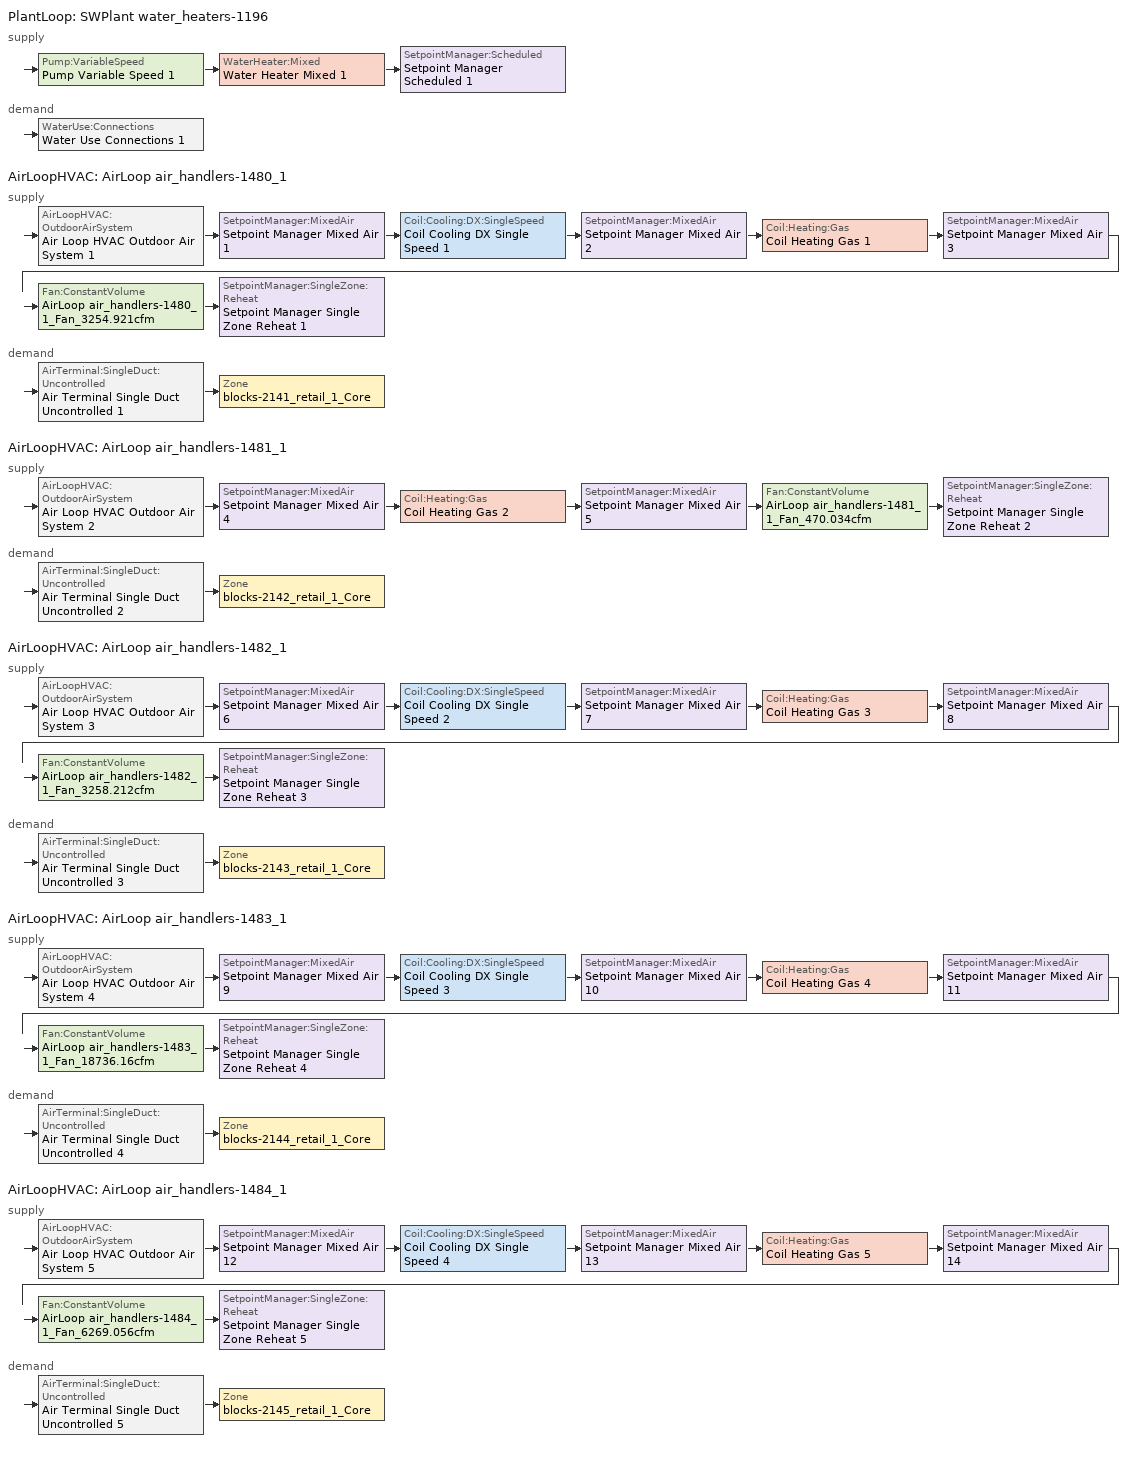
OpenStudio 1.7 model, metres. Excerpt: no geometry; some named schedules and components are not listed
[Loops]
PlantLoop 'SWPlant water_heaters-1196'
 supply: Pump:VariableSpeed 'Pump Variable Speed 1' > WaterHeater:Mixed 'Water Heater Mixed 1' > SetpointManager:Scheduled 'Setpoint Manager Scheduled 1'
 demand: WaterUse:Connections 'Water Use Connections 1'
AirLoopHVAC 'AirLoop air_handlers-1480_1'
 supply: AirLoopHVAC:OutdoorAirSystem 'Air Loop HVAC Outdoor Air System 1' > SetpointManager:MixedAir 'Setpoint Manager Mixed Air 1' > Coil:Cooling:DX:SingleSpeed 'Coil Cooling DX Single Speed 1' > SetpointManager:MixedAir 'Setpoint Manager Mixed Air 2' > Coil:Heating:Gas 'Coil Heating Gas 1' > SetpointManager:MixedAir 'Setpoint Manager Mixed Air 3' > Fan:ConstantVolume 'AirLoop air_handlers-1480_1_Fan_3254.921cfm' > SetpointManager:SingleZone:Reheat 'Setpoint Manager Single Zone Reheat 1'
 demand: AirTerminal:SingleDuct:Uncontrolled 'Air Terminal Single Duct Uncontrolled 1' > Zone 'blocks-2141_retail_1_Core'
AirLoopHVAC 'AirLoop air_handlers-1481_1'
 supply: AirLoopHVAC:OutdoorAirSystem 'Air Loop HVAC Outdoor Air System 2' > SetpointManager:MixedAir 'Setpoint Manager Mixed Air 4' > Coil:Heating:Gas 'Coil Heating Gas 2' > SetpointManager:MixedAir 'Setpoint Manager Mixed Air 5' > Fan:ConstantVolume 'AirLoop air_handlers-1481_1_Fan_470.034cfm' > SetpointManager:SingleZone:Reheat 'Setpoint Manager Single Zone Reheat 2'
 demand: AirTerminal:SingleDuct:Uncontrolled 'Air Terminal Single Duct Uncontrolled 2' > Zone 'blocks-2142_retail_1_Core'
AirLoopHVAC 'AirLoop air_handlers-1482_1'
 supply: AirLoopHVAC:OutdoorAirSystem 'Air Loop HVAC Outdoor Air System 3' > SetpointManager:MixedAir 'Setpoint Manager Mixed Air 6' > Coil:Cooling:DX:SingleSpeed 'Coil Cooling DX Single Speed 2' > SetpointManager:MixedAir 'Setpoint Manager Mixed Air 7' > Coil:Heating:Gas 'Coil Heating Gas 3' > SetpointManager:MixedAir 'Setpoint Manager Mixed Air 8' > Fan:ConstantVolume 'AirLoop air_handlers-1482_1_Fan_3258.212cfm' > SetpointManager:SingleZone:Reheat 'Setpoint Manager Single Zone Reheat 3'
 demand: AirTerminal:SingleDuct:Uncontrolled 'Air Terminal Single Duct Uncontrolled 3' > Zone 'blocks-2143_retail_1_Core'
AirLoopHVAC 'AirLoop air_handlers-1483_1'
 supply: AirLoopHVAC:OutdoorAirSystem 'Air Loop HVAC Outdoor Air System 4' > SetpointManager:MixedAir 'Setpoint Manager Mixed Air 9' > Coil:Cooling:DX:SingleSpeed 'Coil Cooling DX Single Speed 3' > SetpointManager:MixedAir 'Setpoint Manager Mixed Air 10' > Coil:Heating:Gas 'Coil Heating Gas 4' > SetpointManager:MixedAir 'Setpoint Manager Mixed Air 11' > Fan:ConstantVolume 'AirLoop air_handlers-1483_1_Fan_18736.16cfm' > SetpointManager:SingleZone:Reheat 'Setpoint Manager Single Zone Reheat 4'
 demand: AirTerminal:SingleDuct:Uncontrolled 'Air Terminal Single Duct Uncontrolled 4' > Zone 'blocks-2144_retail_1_Core'
AirLoopHVAC 'AirLoop air_handlers-1484_1'
 supply: AirLoopHVAC:OutdoorAirSystem 'Air Loop HVAC Outdoor Air System 5' > SetpointManager:MixedAir 'Setpoint Manager Mixed Air 12' > Coil:Cooling:DX:SingleSpeed 'Coil Cooling DX Single Speed 4' > SetpointManager:MixedAir 'Setpoint Manager Mixed Air 13' > Coil:Heating:Gas 'Coil Heating Gas 5' > SetpointManager:MixedAir 'Setpoint Manager Mixed Air 14' > Fan:ConstantVolume 'AirLoop air_handlers-1484_1_Fan_6269.056cfm' > SetpointManager:SingleZone:Reheat 'Setpoint Manager Single Zone Reheat 5'
 demand: AirTerminal:SingleDuct:Uncontrolled 'Air Terminal Single Duct Uncontrolled 5' > Zone 'blocks-2145_retail_1_Core'
[PlantLoop]
SWPlant water_heaters-1196: Plant Loop Volume {m3}=Autocalculate
[Sizing:Plant]
SWPlant water_heaters-1196: Loop Type=Heating; Design Loop Exit Temperature {C}=60; Loop Design Temperature Difference {deltaC}=5
[Pump:VariableSpeed]
Pump Variable Speed 1: Coefficient 1 of the Part Load Performance Curve=0; Coefficient 2 of the Part Load Performance Curve=3.2485; Coefficient 3 of the Part Load Performance Curve=-4.7443; Coefficient 4 of the Part Load Performance Curve=2.5294; Pump Control Type=Intermittent
[WaterHeater:Mixed]
Water Heater Mixed 1: Tank Volume {m3}=0.151418; Setpoint Temperature Schedule=Water Heater Setpoint Temperature Schedule; Deadband Temperature Difference {deltaC}=2; Maximum Temperature Limit {C}=82.22; Heater Control Type=Cycle; Heater Maximum Capacity {W}=845000; Heater Fuel Type=NaturalGas; Heater Thermal Efficiency=0.8; Off Cycle Parasitic Fuel Consumption Rate {W}=20; Off Cycle Parasitic Fuel Type=NaturalGas; Off Cycle Parasitic Heat Fraction to Tank=0.8; On Cycle Parasitic Fuel Type=NaturalGas; Ambient Temperature Indicator=ThermalZone; Ambient Temperature Thermal Zone=blocks-2145_retail_1_Core; Off Cycle Loss Coefficient to Ambient Temperature {W/K}=6; On Cycle Loss Coefficient to Ambient Temperature {W/K}=6; Use Side Effectiveness=1; Source Side Effectiveness=1; Use Side Design Flow Rate {m3/s}=autosize; Source Side Design Flow Rate {m3/s}=autosize; Indirect Water Heating Recovery Time {hr}=1.5
[SetpointManager:Scheduled]
Setpoint Manager Scheduled 1: Control Variable=Temperature; Schedule=Water Heater Setpoint Temperature Schedule
[WaterUse:Connections]
Water Use Connections 1: Water Use Equipment Name 1=Water Use Equipment 1; Water Use Equipment Name 2=Water Use Equipment 2; Water Use Equipment Name 3=Water Use Equipment 3; Water Use Equipment Name 4=Water Use Equipment 4; Water Use Equipment Name 5=Water Use Equipment 5
[Sizing:Zone] Zone Cooling Design Supply Air Temperature {C}=14; Zone Heating Design Supply Air Temperature {C}=40; Zone Cooling Design Supply Air Humidity Ratio {kg-H2O/kg-air}=0.0085; Zone Heating Design Supply Air Humidity Ratio {kg-H2O/kg-air}=0.008; Cooling Design Air Flow Method=DesignDay; Heating Design Air Flow Method=DesignDay
blocks-2141_retail_1_Core; blocks-2142_retail_1_Core; blocks-2143_retail_1_Core; blocks-2144_retail_1_Core; blocks-2145_retail_1_Core
[Zone equipment]
blocks-2141_retail_1_Core: Air Terminal Single Duct Uncontrolled 1
blocks-2142_retail_1_Core: Air Terminal Single Duct Uncontrolled 2
blocks-2143_retail_1_Core: Air Terminal Single Duct Uncontrolled 3
blocks-2144_retail_1_Core: Air Terminal Single Duct Uncontrolled 4
blocks-2145_retail_1_Core: Air Terminal Single Duct Uncontrolled 5
[AirLoopHVAC] Design Supply Air Flow Rate {m3/s}=AutoSize
AirLoop air_handlers-1480_1; AirLoop air_handlers-1481_1; AirLoop air_handlers-1482_1; AirLoop air_handlers-1483_1; AirLoop air_handlers-1484_1
[Sizing:System] Type of Load to Size On=Sensible; Design Outdoor Air Flow Rate {m3/s}=Autosize; Minimum System Air Flow Ratio=1; Preheat Design Temperature {C}=7; Preheat Design Humidity Ratio {kg-H2O/kg-Air}=0.008; Precool Design Temperature {C}=12.8; Precool Design Humidity Ratio {kg-H2O/kg-Air}=0.008; Central Cooling Design Supply Air Temperature {C}=12.8; Central Heating Design Supply Air Temperature {C}=40; Sizing Option=NonCoincident; 100% Outdoor Air in Cooling=No; 100% Outdoor Air in Heating=No; Central Cooling Design Supply Air Humidity Ratio {kg-H2O/kg-Air}=0.0085; Central Heating Design Supply Air Humidity Ratio {kg-H2O/kg-Air}=0.008; Cooling Design Air Flow Method=DesignDay; Cooling Design Air Flow Rate {m3/s}=0; Heating Design Air Flow Method=DesignDay; Heating Design Air Flow Rate {m3/s}=0; System Outdoor Air Method=ZoneSum
AirLoop air_handlers-1480_1; AirLoop air_handlers-1481_1; AirLoop air_handlers-1482_1; AirLoop air_handlers-1483_1; AirLoop air_handlers-1484_1
[Controller:OutdoorAir] Minimum Outdoor Air Flow Rate {m3/s}=Autosize; Maximum Outdoor Air Flow Rate {m3/s}=Autosize; Economizer Control Type=NoEconomizer; Economizer Control Action Type=ModulateFlow; Economizer Maximum Limit Dry-Bulb Temperature {C}=28; Economizer Maximum Limit Enthalpy {J/kg}=64000; Economizer Minimum Limit Dry-Bulb Temperature {C}=-100; Lockout Type=NoLockout; Minimum Limit Type=FixedMinimum; High Humidity Control=No; Heat Recovery Bypass Control Type=BypassWhenOAFlowGreaterThanMinimum
Name | Controller Mechanical Ventilation
Controller Outdoor Air 1 | Controller Mechanical Ventilation 1
Controller Outdoor Air 2 | Controller Mechanical Ventilation 2
Controller Outdoor Air 3 | Controller Mechanical Ventilation 3
Controller Outdoor Air 4 | Controller Mechanical Ventilation 4
Controller Outdoor Air 5 | Controller Mechanical Ventilation 5
[Controller:MechanicalVentilation] Availability Schedule=Always On Discrete; System Outdoor Air Method=ZoneSum
Controller Mechanical Ventilation 1; Controller Mechanical Ventilation 2; Controller Mechanical Ventilation 3; Controller Mechanical Ventilation 4; Controller Mechanical Ventilation 5
[AirLoopHVAC:OutdoorAirSystem]
Name | Controller
Air Loop HVAC Outdoor Air System 1 | Controller Outdoor Air 1
Air Loop HVAC Outdoor Air System 2 | Controller Outdoor Air 2
Air Loop HVAC Outdoor Air System 3 | Controller Outdoor Air 3
Air Loop HVAC Outdoor Air System 4 | Controller Outdoor Air 4
Air Loop HVAC Outdoor Air System 5 | Controller Outdoor Air 5
[Coil:Cooling:DX:SingleSpeed] Availability Schedule=Always_On; Rated Total Cooling Capacity {W}=autosize; Rated Sensible Heat Ratio=autosize; Rated COP {W/W}=3.5; Rated Air Flow Rate {m3/s}=autosize; Rated Evaporator Fan Power Per Volume Flow Rate {W/(m3/s)}=773.3; Condenser Type=AirCooled; Evaporative Condenser Effectiveness=0; Evaporative Condenser Air Flow Rate {m3/s}=Autosize; Evaporative Condenser Pump Rated Power Consumption {W}=Autosize; Crankcase Heater Capacity {W}=0; Maximum Outdoor Dry-Bulb Temperature for Crankcase Heater Operation {C}=0; Basin Heater Capacity {W/K}=0; Basin Heater Setpoint Temperature {C}=10
Name | Total Cooling Capacity Function of Temperature Curve | Total Cooling Capacity Function of Flow Fraction Curve | Energy Input Ratio Function of Temperature Curve | Energy Input Ratio Function of Flow Fraction Curve | Part Load Fraction Correlation Curve
Coil Cooling DX Single Speed 1 | Curve Biquadratic 1 | Curve Quadratic 1 | Curve Biquadratic 2 | Curve Quadratic 2 | Curve Quadratic 3
Coil Cooling DX Single Speed 2 | Curve Biquadratic 3 | Curve Quadratic 4 | Curve Biquadratic 4 | Curve Quadratic 5 | Curve Quadratic 6
Coil Cooling DX Single Speed 3 | Curve Biquadratic 5 | Curve Quadratic 7 | Curve Biquadratic 6 | Curve Quadratic 8 | Curve Quadratic 9
Coil Cooling DX Single Speed 4 | Curve Biquadratic 7 | Curve Quadratic 10 | Curve Biquadratic 8 | Curve Quadratic 11 | Curve Quadratic 12
[Coil:Heating:Gas] Availability Schedule=Always_On; Gas Burner Efficiency=0.8; Nominal Capacity {W}=AutoSize; Parasitic Electric Load {W}=0; Parasitic Gas Load {W}=0
Coil Heating Gas 1; Coil Heating Gas 2; Coil Heating Gas 3; Coil Heating Gas 4; Coil Heating Gas 5
[Fan:ConstantVolume] Availability Schedule=PNNL_Asset_Rating_Retail_Hvac_Schedule; Maximum Flow Rate {m3/s}=AutoSize
Name | Fan Efficiency | Pressure Rise {Pa} | Motor Efficiency
AirLoop air_handlers-1480_1_Fan_3254.921cfm | 0.725 | 622.71 | 0.806427
AirLoop air_handlers-1481_1_Fan_470.034cfm | 0.65 | 622.71 | 0.74256
AirLoop air_handlers-1482_1_Fan_3258.212cfm | 0.725 | 622.71 | 0.80646
AirLoop air_handlers-1483_1_Fan_18736.16cfm | 0.725 | 1018.75 | 0.862883
AirLoop air_handlers-1484_1_Fan_6269.056cfm | 0.725 | 622.71 | 0.827569
[SetpointManager:SingleZone:Reheat] Minimum Supply Air Temperature {C}=12.8; Maximum Supply Air Temperature {C}=40
Name | Control Zone
Setpoint Manager Single Zone Reheat 1 | blocks-2141_retail_1_Core
Setpoint Manager Single Zone Reheat 2 | blocks-2142_retail_1_Core
Setpoint Manager Single Zone Reheat 3 | blocks-2143_retail_1_Core
Setpoint Manager Single Zone Reheat 4 | blocks-2144_retail_1_Core
Setpoint Manager Single Zone Reheat 5 | blocks-2145_retail_1_Core
[AirTerminal:SingleDuct:Uncontrolled] Availability Schedule=Always_On; Maximum Air Flow Rate {m3/s}=AutoSize
Air Terminal Single Duct Uncontrolled 1; Air Terminal Single Duct Uncontrolled 2; Air Terminal Single Duct Uncontrolled 3; Air Terminal Single Duct Uncontrolled 4; Air Terminal Single Duct Uncontrolled 5
[WaterUse:Equipment]
Name | Water Use Equipment Definition | Space | Flow Rate Fraction Schedule
Water Use Equipment 1 | Water Use Equipment Definition 2 | blocks-2141_retail_1_Core Space | WaterEquipment_FlowRateFractionSchedule
Water Use Equipment 2 | Water Use Equipment Definition 4 | blocks-2142_retail_1_Core Space | WaterEquipment_FlowRateFractionSchedule 1
Water Use Equipment 3 | Water Use Equipment Definition 6 | blocks-2143_retail_1_Core Space | WaterEquipment_FlowRateFractionSchedule 2
Water Use Equipment 4 | Water Use Equipment Definition 8 | blocks-2144_retail_1_Core Space | WaterEquipment_FlowRateFractionSchedule 3
Water Use Equipment 5 | Water Use Equipment Definition 10 | blocks-2145_retail_1_Core Space | WaterEquipment_FlowRateFractionSchedule 4
[WaterUse:Equipment:Definition]
Name | Peak Flow Rate {m3/s}
Water Use Equipment Definition 2 | 2.68543e-06
Water Use Equipment Definition 4 | 4.23158e-07
Water Use Equipment Definition 6 | 2.68868e-06
Water Use Equipment Definition 8 | 2.78112e-05
Water Use Equipment Definition 10 | 6.37341e-06
[Schedule:Ruleset]
Name | Default Day Schedule | Summer Design Day Schedule | Winter Design Day Schedule
Always_On | Always_On_Default | Always_On_Summer_Design_Day | Always_On_Winter_Design_Day
PNNL_Asset_Rating_Retail_Hvac_Schedule | PNNL_Asset_Rating_Retail_Hvac_Schedule_Week_Day | PNNL_Asset_Rating_Retail_Hvac_Schedule_Summer_Design_Day | PNNL_Asset_Rating_Retail_Hvac_Schedule_Winter_Design_Day
WaterEquipment_FlowRateFractionSchedule | PNNL_Asset_Rating_Retail_Service_Water_Heating_Schedule_Week_Day | PNNL_Asset_Rating_Retail_Service_Water_Heating_Schedule_Summer_Design_Day | PNNL_Asset_Rating_Retail_Service_Water_Heating_Schedule_Winter_Design_Day
WaterEquipment_FlowRateFractionSchedule 1 | PNNL_Asset_Rating_Retail_Service_Water_Heating_Schedule_Week_Day 2 | PNNL_Asset_Rating_Retail_Service_Water_Heating_Schedule_Summer_Design_Day 2 | PNNL_Asset_Rating_Retail_Service_Water_Heating_Schedule_Winter_Design_Day 2
WaterEquipment_FlowRateFractionSchedule 2 | PNNL_Asset_Rating_Retail_Service_Water_Heating_Schedule_Week_Day 3 | PNNL_Asset_Rating_Retail_Service_Water_Heating_Schedule_Summer_Design_Day 3 | PNNL_Asset_Rating_Retail_Service_Water_Heating_Schedule_Winter_Design_Day 3
WaterEquipment_FlowRateFractionSchedule 3 | PNNL_Asset_Rating_Retail_Service_Water_Heating_Schedule_Week_Day 4 | PNNL_Asset_Rating_Retail_Service_Water_Heating_Schedule_Summer_Design_Day 4 | PNNL_Asset_Rating_Retail_Service_Water_Heating_Schedule_Winter_Design_Day 4
WaterEquipment_FlowRateFractionSchedule 4 | PNNL_Asset_Rating_Retail_Service_Water_Heating_Schedule_Week_Day 5 | PNNL_Asset_Rating_Retail_Service_Water_Heating_Schedule_Summer_Design_Day 5 | PNNL_Asset_Rating_Retail_Service_Water_Heating_Schedule_Winter_Design_Day 5
[Schedule:Day]
Always_On_Default; Always_On_Winter_Design_Day; Always_On_Summer_Design_Day: 24, 0, 1
PNNL_Asset_Rating_Retail_Hvac_Schedule_Week_Day; PNNL_Asset_Rating_Retail_Hvac_Schedule_Summer_Design_Day: 1, 0, 0, 2, 0, 0, 3, 0, 0, 4, 0, 0, 5, 0, 0, 6, 0, 0, 7, 0, 1, 8, 0, 1, 9, 0, 1, 10, 0, 1, 11, 0, 1, 12, 0, 1, 13, 0, 1, 14, 0, 1, 15, 0, 1, 16, 0, 1, 17, 0, 1, 18, 0, 1, 19, 0, 1, 20, 0, 1, 21, 0, 1, 22, 0, 0, 23, 0, 0, 24, 0, 0
PNNL_Asset_Rating_Retail_Hvac_Schedule_Winter_Design_Day; PNNL_Asset_Rating_Retail_Hvac_Schedule_Saturday: 1, 0, 0, 2, 0, 0, 3, 0, 0, 4, 0, 0, 5, 0, 0, 6, 0, 0, 7, 0, 1, 8, 0, 1, 9, 0, 1, 10, 0, 1, 11, 0, 1, 12, 0, 1, 13, 0, 1, 14, 0, 1, 15, 0, 1, 16, 0, 1, 17, 0, 1, 18, 0, 1, 19, 0, 1, 20, 0, 1, 21, 0, 1, 22, 0, 1, 23, 0, 0, 24, 0, 0
PNNL_Asset_Rating_Retail_Hvac_Schedule_Sunday: 1, 0, 0, 2, 0, 0, 3, 0, 0, 4, 0, 0, 5, 0, 0, 6, 0, 0, 7, 0, 1, 8, 0, 1, 9, 0, 1, 10, 0, 1, 11, 0, 1, 12, 0, 1, 13, 0, 1, 14, 0, 1, 15, 0, 1, 16, 0, 1, 17, 0, 1, 18, 0, 1, 19, 0, 1, 20, 0, 0, 21, 0, 0, 22, 0, 0, 23, 0, 0, 24, 0, 0
PNNL_Asset_Rating_Retail_Service_Water_Heating_Schedule_Week_Day; PNNL_Asset_Rating_Retail_Service_Water_Heating_Schedule_Summer_Design_Day; PNNL_Asset_Rating_Retail_Service_Water_Heating_Schedule_Week_Day 2; PNNL_Asset_Rating_Retail_Service_Water_Heating_Schedule_Summer_Design_Day 2; PNNL_Asset_Rating_Retail_Service_Water_Heating_Schedule_Week_Day 3; PNNL_Asset_Rating_Retail_Service_Water_Heating_Schedule_Summer_Design_Day 3; PNNL_Asset_Rating_Retail_Service_Water_Heating_Schedule_Week_Day 4; PNNL_Asset_Rating_Retail_Service_Water_Heating_Schedule_Summer_Design_Day 4; PNNL_Asset_Rating_Retail_Service_Water_Heating_Schedule_Week_Day 5; PNNL_Asset_Rating_Retail_Service_Water_Heating_Schedule_Summer_Design_Day 5: 1, 0, 0, 2, 0, 0, 3, 0, 0, 4, 0, 0, 5, 0, 0, 6, 0, 0, 7, 0, 0, 8, 0, 0.15, 9, 0, 0.23, 10, 0, 0.32, 11, 0, 0.41, 12, 0, 0.57, 13, 0, 0.62, 14, 0, 0.61, 15, 0, 0.5, 16, 0, 0.45, 17, 0, 0.46, 18, 0, 0.47, 19, 0, 0.42, 20, 0, 0.34, 21, 0, 0.33, 22, 0, 0, 23, 0, 0, 24, 0, 0
PNNL_Asset_Rating_Retail_Service_Water_Heating_Schedule_Winter_Design_Day; PNNL_Asset_Rating_Retail_Service_Water_Heating_Schedule_Saturday; PNNL_Asset_Rating_Retail_Service_Water_Heating_Schedule_Winter_Design_Day 2; PNNL_Asset_Rating_Retail_Service_Water_Heating_Schedule_Saturday 2; PNNL_Asset_Rating_Retail_Service_Water_Heating_Schedule_Winter_Design_Day 3; PNNL_Asset_Rating_Retail_Service_Water_Heating_Schedule_Saturday 3; PNNL_Asset_Rating_Retail_Service_Water_Heating_Schedule_Winter_Design_Day 4; PNNL_Asset_Rating_Retail_Service_Water_Heating_Schedule_Saturday 4; PNNL_Asset_Rating_Retail_Service_Water_Heating_Schedule_Winter_Design_Day 5: 1, 0, 0, 2, 0, 0, 3, 0, 0, 4, 0, 0, 5, 0, 0, 6, 0, 0, 7, 0, 0, 8, 0, 0.2, 9, 0, 0.24, 10, 0, 0.27, 11, 0, 0.42, 12, 0, 0.54, 13, 0, 0.59, 14, 0, 0.6, 15, 0, 0.49, 16, 0, 0.48, 17, 0, 0.47, 18, 0, 0.46, 19, 0, 0.44, 20, 0, 0.36, 21, 0, 0.29, 22, 0, 0.22, 23, 0, 0, 24, 0, 0
PNNL_Asset_Rating_Retail_Service_Water_Heating_Schedule_Sunday; PNNL_Asset_Rating_Retail_Service_Water_Heating_Schedule_Sunday 2; PNNL_Asset_Rating_Retail_Service_Water_Heating_Schedule_Sunday 3; PNNL_Asset_Rating_Retail_Service_Water_Heating_Schedule_Sunday 4; PNNL_Asset_Rating_Retail_Service_Water_Heating_Schedule_Sunday 5: 1, 0, 0, 2, 0, 0, 3, 0, 0, 4, 0, 0, 5, 0, 0, 6, 0, 0, 7, 0, 0, 8, 0, 0, 9, 0, 0, 10, 0, 0.14, 11, 0, 0.29, 12, 0, 0.31, 13, 0, 0.36, 14, 0, 0.36, 15, 0, 0.34, 16, 0, 0.35, 17, 0, 0.37, 18, 0, 0.34, 19, 0, 0.25, 20, 0, 0, 21, 0, 0, 22, 0, 0, 23, 0, 0, 24, 0, 0
[Schedule:Rule]
Name | Schedule Ruleset | Rule Order | Day Schedule | Apply Sunday | Apply Saturday
PNNL_Asset_Rating_Retail_Hvac_Schedule_Sunday_Rule | PNNL_Asset_Rating_Retail_Hvac_Schedule | 0 | PNNL_Asset_Rating_Retail_Hvac_Schedule_Sunday | Yes
PNNL_Asset_Rating_Retail_Hvac_Schedule_Saturday_Rule | PNNL_Asset_Rating_Retail_Hvac_Schedule | 1 | PNNL_Asset_Rating_Retail_Hvac_Schedule_Saturday |  | Yes
PNNL_Asset_Rating_Retail_Service_Water_Heating_Schedule_Sunday_Rule | WaterEquipment_FlowRateFractionSchedule | 0 | PNNL_Asset_Rating_Retail_Service_Water_Heating_Schedule_Sunday | Yes
PNNL_Asset_Rating_Retail_Service_Water_Heating_Schedule_Saturday_Rule | WaterEquipment_FlowRateFractionSchedule | 1 | PNNL_Asset_Rating_Retail_Service_Water_Heating_Schedule_Saturday |  | Yes
PNNL_Asset_Rating_Retail_Service_Water_Heating_Schedule_Sunday_Rule 2 | WaterEquipment_FlowRateFractionSchedule 1 | 0 | PNNL_Asset_Rating_Retail_Service_Water_Heating_Schedule_Sunday 2 | Yes
PNNL_Asset_Rating_Retail_Service_Water_Heating_Schedule_Saturday_Rule 2 | WaterEquipment_FlowRateFractionSchedule 1 | 1 | PNNL_Asset_Rating_Retail_Service_Water_Heating_Schedule_Saturday 2 |  | Yes
PNNL_Asset_Rating_Retail_Service_Water_Heating_Schedule_Sunday_Rule 3 | WaterEquipment_FlowRateFractionSchedule 2 | 0 | PNNL_Asset_Rating_Retail_Service_Water_Heating_Schedule_Sunday 3 | Yes
PNNL_Asset_Rating_Retail_Service_Water_Heating_Schedule_Saturday_Rule 3 | WaterEquipment_FlowRateFractionSchedule 2 | 1 | PNNL_Asset_Rating_Retail_Service_Water_Heating_Schedule_Saturday 3 |  | Yes
PNNL_Asset_Rating_Retail_Service_Water_Heating_Schedule_Sunday_Rule 4 | WaterEquipment_FlowRateFractionSchedule 3 | 0 | PNNL_Asset_Rating_Retail_Service_Water_Heating_Schedule_Sunday 4 | Yes
PNNL_Asset_Rating_Retail_Service_Water_Heating_Schedule_Saturday_Rule 4 | WaterEquipment_FlowRateFractionSchedule 3 | 1 | PNNL_Asset_Rating_Retail_Service_Water_Heating_Schedule_Saturday 4 |  | Yes
PNNL_Asset_Rating_Retail_Service_Water_Heating_Schedule_Sunday_Rule 5 | WaterEquipment_FlowRateFractionSchedule 4 | 0 | PNNL_Asset_Rating_Retail_Service_Water_Heating_Schedule_Sunday 5 | Yes
PNNL_Asset_Rating_Retail_Service_Water_Heating_Schedule_Saturday_Rule 5 | WaterEquipment_FlowRateFractionSchedule 4 | 1 | PNNL_Asset_Rating_Retail_Service_Water_Heating_Schedule_Saturday 5 |  | Yes
[Schedule:Compact]
Water Heater Setpoint Temperature Schedule: Through: 12/31, For: AllDays, Until: 24:00, 60
[Schedule:Constant]
Always On Discrete: Value=1
[Curve:Biquadratic] Minimum Value of x {BasedOnField A2}=17; Maximum Value of x {BasedOnField A2}=22; Minimum Value of y {BasedOnField A3}=13; Maximum Value of y {BasedOnField A3}=46
Name | Coefficient1 Constant | Coefficient2 x | Coefficient3 x**2 | Coefficient4 y | Coefficient5 y**2 | Coefficient6 x*y
Curve Biquadratic 1; Curve Biquadratic 3; Curve Biquadratic 5; Curve Biquadratic 7 | 0.42415 | 0.04426 | -0.00042 | 0.00333 | -8e-005 | -0.00021
Curve Biquadratic 2; Curve Biquadratic 4; Curve Biquadratic 6; Curve Biquadratic 8 | 1.23649 | -0.02431 | 0.00057 | -0.01434 | 0.00063 | -0.00038
[Curve:Quadratic]
Name | Coefficient1 Constant | Coefficient2 x | Coefficient3 x**2 | Minimum Value of x {BasedOnField A2} | Maximum Value of x {BasedOnField A2}
Curve Quadratic 1; Curve Quadratic 4; Curve Quadratic 7; Curve Quadratic 10 | 0.77136 | 0.34053 | -0.11088 | 0.75918 | 1.13877
Curve Quadratic 2; Curve Quadratic 5; Curve Quadratic 8; Curve Quadratic 11 | 1.2055 | -0.32953 | 0.12308 | 0.75918 | 1.13877
Curve Quadratic 3; Curve Quadratic 6; Curve Quadratic 9; Curve Quadratic 12 | 0.771 | 0.229 | 0 | 0 | 1
